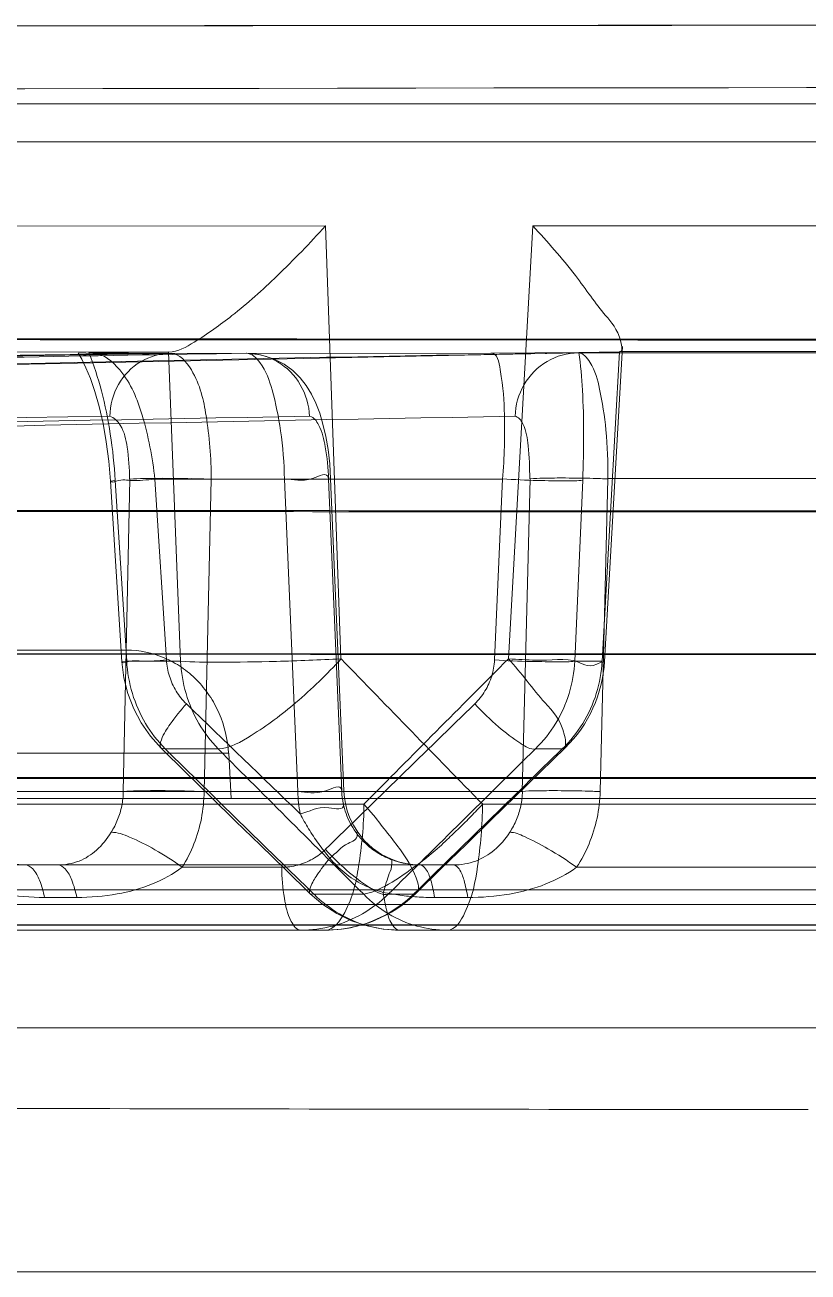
# Model space of a CAD drawing. Header units: millimetres. Extents: x 5438 to 6032, y -2661 to -1821.
# Drawn here: x 5821.036 to 5821.936, y -2148.433 to -2146.999 of the extents above; entities that cross this region are included whole.
import ezdxf

# ---------------------------------------------------------------- set-up
doc = ezdxf.new("R2010")
doc.units = ezdxf.units.MM
doc.header["$LTSCALE"] = 0.1
doc.layers.get('0').update_dxf_attribs({"lineweight": 15})

msp = doc.modelspace()

# ---------------------------------------------------------------- linework, layer by layer
for p, q in [((5828.4216, -2147.09), (5817.4213, -2147.09)), ((5827.5349, -2147.1316), (5818.0755, -2147.1348)), ((5818.5376, -2147.1346), (5827.7661, -2147.1315)), ((5820.8463, -2147.2309), (5821.3816, -2147.2303)), ((5821.3814, -2147.2303), (5821.3992, -2147.728)), ((5821.6197, -2147.2301), (5821.5918, -2147.728)), ((5822.32, -2147.2299), (5821.6196, -2147.2302)), ((5821.2013, -2147.3752), (5820.7835, -2147.3757)), ((5821.1141, -2147.3768), (5821.098, -2147.3764)), ((5821.1097, -2147.3762), (5821.2013, -2147.3753)), ((5821.2904, -2147.3767), (5821.1141, -2147.3768)), ((5821.2906, -2147.3767), (5821.1143, -2147.3768)), ((5821.215, -2147.7306), (5821.2013, -2147.3755)), ((5821.2036, -2147.3768), (5821.5716, -2147.3765)), ((5821.5717, -2147.3765), (5821.2038, -2147.3768)), ((5821.5716, -2147.3765), (5821.6727, -2147.3757)), ((5822.724, -2147.3759), (5821.6718, -2147.3763)), ((5821.6727, -2147.3757), (5821.7193, -2147.3749)), ((5821.6992, -2147.7306), (5821.7193, -2147.3751)), ((5821.7019, -2147.7313), (5821.7227, -2147.369)), ((5821.7194, -2147.3748), (5822.1611, -2147.3746)), ((5821.14, -2147.5229), (5821.1346, -2147.5237)), ((5821.1346, -2147.5237), (5821.1477, -2147.7314)), ((5821.14, -2147.5229), (5821.1531, -2147.7306)), ((5821.1491, -2147.8806), (5821.1567, -2147.5215)), ((5821.1854, -2147.5215), (5821.3344, -2147.5215)), ((5821.1987, -2147.7293), (5821.1854, -2147.5216)), ((5821.2503, -2147.5215), (5821.2421, -2147.8806)), ((5821.5849, -2147.5214), (5821.2503, -2147.5214)), ((5821.3344, -2147.5214), (5821.3496, -2147.8806)), ((5821.4001, -2147.8806), (5821.3849, -2147.5214)), ((5821.3874, -2147.5209), (5821.4027, -2147.88)), ((5821.5756, -2147.7293), (5821.5849, -2147.5212)), ((5821.6166, -2147.5211), (5821.6076, -2147.8806)), ((5821.677, -2147.5225), (5821.6678, -2147.7306)), ((5821.6969, -2147.8806), (5821.7059, -2147.5211)), ((5821.7058, -2147.5208), (5822.7292, -2147.5208)), ((5821.1531, -2147.718), (5814.3595, -2147.718)), ((5814.7646, -2147.7226), (5822.724, -2147.7223)), ((5821.1531, -2147.7306), (5821.1477, -2147.7314)), ((5821.215, -2147.7306), (5821.1531, -2147.7306)), ((5821.6992, -2147.7306), (5821.6678, -2147.7306)), ((5821.2705, -2147.8365), (5816.8736, -2147.8365)), ((5821.1974, -2147.8316), (5821.1927, -2147.8306)), ((5821.1974, -2147.8316), (5821.2582, -2147.8316)), ((5821.273, -2147.8887), (5821.2705, -2147.8365)), ((5821.6227, -2147.8316), (5821.6535, -2147.8316)), ((5811.9564, -2147.8647), (5822.7261, -2147.8658)), ((5822.7263, -2147.8645), (5814.7299, -2147.8644)), ((5799.6537, -2147.8806), (5821.6077, -2147.8806)), ((5821.2195, -2147.8799), (5821.2421, -2147.8806)), ((5846.4445, -2147.8886), (5799.3983, -2147.8886)), ((5801.8827, -2147.8887), (5838.0729, -2147.8887)), ((5821.4256, -2147.8953), (5819.8787, -2147.8953)), ((5821.4257, -2147.8953), (5821.4368, -2147.9079)), ((5821.5621, -2147.8953), (5823.3309, -2147.8953)), ((5821.5286, -2147.965), (5799.6394, -2147.965)), ((5821.3312, -2147.9677), (5821.2167, -2147.9677)), ((5821.67, -2147.9677), (5822.7702, -2147.9677)), ((5820.113, -2147.9938), (5822.9215, -2147.9937)), ((5821.3684, -2147.9988), (5821.364, -2147.9982)), ((5821.3684, -2147.9988), (5821.4255, -2147.9987)), ((5821.4825, -2147.9988), (5821.4535, -2147.9988)), ((5821.4862, -2147.9971), (5821.4825, -2147.9988)), ((5822.8013, -2148.0104), (5812.9287, -2148.0104)), ((5814.6533, -2148.0105), (5822.8015, -2148.0106)), ((5821.0958, -2148.0025), (5821.0587, -2148.0025)), ((5821.5068, -2148.0025), (5821.5449, -2148.0025)), ((5822.9213, -2148.034), (5812.9271, -2148.0341)), ((5812.9272, -2148.0341), (5822.9207, -2148.0341)), ((5821.3811, -2148.04), (5817.5943, -2148.04)), ((5824.3765, -2148.04), (5821.4664, -2148.04)), ((5832.9217, -2148.1525), (5812.9212, -2148.1525)), ((5822.9213, -2148.4331), (5814.3174, -2148.4317))]:
    msp.add_line(p, q)
for points in [[(5822.1513, -2146.9994), (5821.8248, -2146.9996), (5821.503, -2146.9998), (5821.1877, -2147.0001), (5820.8796, -2147.0005), (5820.5796, -2147.0008), (5820.289, -2147.0013), (5820.0093, -2147.0017), (5819.7419, -2147.0022), (5819.4882, -2147.0027), (5819.2491, -2147.0032), (5819.0254, -2147.0037), (5818.8181, -2147.0043), (5818.6279, -2147.0047), (5818.4556, -2147.0052), (5818.3019, -2147.0056), (5818.0448, -2147.0064)], [(5822.1083, -2146.9995), (5821.7792, -2146.9997), (5821.4554, -2146.9999), (5821.1383, -2147.0002), (5820.8293, -2147.0006), (5820.5298, -2147.001), (5820.2406, -2147.0014), (5819.963, -2147.0019), (5819.698, -2147.0023), (5819.4472, -2147.0028), (5819.2114, -2147.0034), (5818.9909, -2147.0039), (5818.7863, -2147.0044), (5818.5982, -2147.0049), (5818.4279, -2147.0053)], [(5821.2029, -2147.3768), (5819.9701, -2147.3967), (5818.692, -2147.4268), (5817.3686, -2147.4678), (5816, -2147.52), (5814.5861, -2147.5837)], [(5821.6708, -2147.3763), (5820.707, -2147.3963), (5819.7331, -2147.4261), (5818.7489, -2147.4659), (5817.7545, -2147.5158), (5816.7499, -2147.5759), (5815.7352, -2147.6462)], [(5821.0972, -2147.3765), (5821.1014, -2147.3835), (5821.1062, -2147.3933), (5821.1114, -2147.4058), (5821.1165, -2147.4208), (5821.1215, -2147.4381), (5821.1259, -2147.4574), (5821.1297, -2147.4784), (5821.1326, -2147.5006), (5821.1346, -2147.5236)], [(5821.3874, -2147.5209), (5821.3863, -2147.5038), (5821.3844, -2147.4875), (5821.3818, -2147.4723), (5821.3786, -2147.4584), (5821.3748, -2147.4457), (5821.3704, -2147.4342), (5821.3653, -2147.4237), (5821.3593, -2147.4139), (5821.3523, -2147.4051), (5821.3439, -2147.3967), (5821.334, -2147.3894), (5821.3218, -2147.383), (5821.307, -2147.3784), (5821.2906, -2147.3767)], [(5822.724, -2147.3759), (5822.5473, -2147.3759), (5822.3706, -2147.376), (5822.1947, -2147.376), (5822.0196, -2147.3761), (5821.845, -2147.3762), (5821.672, -2147.3763)], [(5821.1477, -2147.7314), (5821.15, -2147.7499), (5821.1545, -2147.768), (5821.1612, -2147.7854), (5821.1699, -2147.8018), (5821.1804, -2147.8169), (5821.1927, -2147.8306)], [(5821.1927, -2147.8306), (5821.2211, -2147.8586), (5821.2496, -2147.8866), (5821.2782, -2147.9145), (5821.3067, -2147.9424), (5821.3354, -2147.9703), (5821.364, -2147.9982)], [(5821.4862, -2147.9971), (5821.5145, -2147.9693), (5821.5429, -2147.9415), (5821.5713, -2147.9137), (5821.5998, -2147.8859), (5821.6283, -2147.858), (5821.6569, -2147.8302)], [(5821.4044, -2147.8943), (5821.4036, -2147.8896), (5821.403, -2147.8848), (5821.4027, -2147.88)], [(5821.4185, -2147.9275), (5821.4136, -2147.9194), (5821.4096, -2147.9111), (5821.4065, -2147.9027), (5821.4044, -2147.8943)], [(5821.4572, -2147.9585), (5821.4458, -2147.9529), (5821.4354, -2147.9457), (5821.4263, -2147.9372), (5821.4185, -2147.9275)], [(5821.0363, -2147.965), (5821.0293, -2147.9647), (5821.0219, -2147.9636), (5821.0142, -2147.9617), (5821.0065, -2147.9591), (5820.9992, -2147.9558), (5820.9923, -2147.952), (5820.986, -2147.9479), (5820.9803, -2147.9434), (5820.9753, -2147.9387), (5820.971, -2147.9339), (5820.9674, -2147.9291)], [(5821.4899, -2147.965), (5821.4818, -2147.9646), (5821.4736, -2147.9634), (5821.4653, -2147.9613), (5821.4572, -2147.9585)], [(5821.364, -2147.9982), (5821.3785, -2148.0106), (5821.3944, -2148.0209), (5821.4114, -2148.0292), (5821.4293, -2148.0352), (5821.4477, -2148.0388), (5821.4664, -2148.04)]]:
    msp.add_lwpolyline(points)
for centre, radius, start, end in [((5821.1925, -2149.1628), 1.6423, 87.9842, 88.7912), ((5821.6447, -2149.294), 1.7739, 88.0237, 88.5697), ((5846.5023, -2123.4796), 34.9018, 224.00814, 224.39101), ((5870.8629, -2196.8266), 69.5581, 135.100477, 135.294667), ((5821.9309, -2141.1557), 6.5811, 267.04677, 267.32053), ((5821.5522, -2147.7228), 0.15, 314.2682, 356.9184), ((5847.0235, -2121.2117), 37.0351, 225.83833, 226.11975), ((5872.049, -2199.7576), 72.4675, 134.171531, 134.361007), ((5847.1081, -2121.5169), 36.93, 225.44323, 225.81434), ((5846.0358, -2123.2016), 34.9366, 224.82882, 225.21665), ((5871.7604, -2198.7195), 71.4379, 134.574496, 134.765329), ((5871.1459, -2198.6049), 70.9044, 134.268043, 134.461356), ((5821.5213, -2147.8736), 0.1719, 182.3411, 190.94), ((5821.4924, -2147.876), 0.0924, 182.8578, 191.4922), ((5821.6364, -2149.6348), 1.7552, 88.0251, 88.577), ((5821.3811, -2147.89), 0.15, 270, 314.4617)]:
    msp.add_arc(centre, radius, start, end)
for points, knots in [([(5817.9535, -2147.0067), (5817.9333, -2147.0068), (5817.9006, -2147.0069), (5817.8568, -2147.007), (5817.8209, -2147.0071), (5817.8071, -2147.0072), (5817.7876, -2147.0072), (5817.8016, -2147.0072), (5817.8152, -2147.0071), (5817.8648, -2147.007), (5817.9507, -2147.0067), (5818.0937, -2147.0063), (5818.2818, -2147.0057), (5818.621, -2147.0047), (5819.1427, -2147.0034), (5819.7251, -2147.0022), (5820.2569, -2147.0013), (5820.6968, -2147.0007), (5821.1582, -2147.0001), (5821.8044, -2146.9995), (5822.6301, -2146.9992), (5823.4609, -2146.9993), (5824.1211, -2146.9996), (5824.6024, -2147), (5825.0673, -2147.0006), (5825.6424, -2147.0014), (5826.2898, -2147.0025), (5826.9218, -2147.004), (5827.2823, -2147.0049), (5827.4158, -2147.0053)], [0, 0, 0, 0, 0.005823, 0.010402, 0.013726, 0.015796, 0.016608, 0.017066, 0.018803, 0.021787, 0.031398, 0.045882, 0.065227, 0.089191, 0.149773, 0.225198, 0.267685, 0.312785, 0.360042, 0.409119, 0.51084, 0.613132, 0.663784, 0.713197, 0.76066, 0.806283, 0.889497, 0.959103, 1, 1, 1, 1]), ([(5818.4275, -2147.0053), (5818.629, -2147.0048), (5819.0879, -2147.0036), (5819.8484, -2147.002), (5820.738, -2147.0006), (5821.7202, -2146.9996), (5822.7525, -2146.9992), (5823.7934, -2146.9994), (5824.7964, -2147.0002), (5825.7176, -2147.0015), (5826.5267, -2147.0031), (5827.1661, -2147.0046), (5827.6668, -2147.006), (5827.8882, -2147.0067), (5828.11, -2147.0074), (5827.94, -2147.0068), (5827.8874, -2147.0067)], [0, 0, 0, 0, 0.061828, 0.140832, 0.233385, 0.334836, 0.44226, 0.550165, 0.654318, 0.74989, 0.833348, 0.901165, 0.950069, 0.977961, 0.983845, 1, 1, 1, 1]), ([(5799.9338, -2147.3586), (5803.7643, -2147.2626), (5811.4267, -2147.1187), (5822.922, -2147.0467), (5834.4173, -2147.1187), (5842.0796, -2147.2627), (5845.9102, -2147.3586)], [0, 0, 0, 0, 0.25, 0.5, 0.75, 1, 1, 1, 1]), ([(5821.3814, -2147.2303), (5821.3635, -2147.2501), (5821.3292, -2147.2858), (5821.2788, -2147.3312), (5821.2377, -2147.3603), (5821.2119, -2147.3751), (5821.2013, -2147.3755)], [0, 0, 0, 0, 0.342194, 0.638032, 0.864299, 1, 1, 1, 1]), ([(5821.6197, -2147.2301), (5821.6365, -2147.2488), (5821.6655, -2147.2807), (5821.699, -2147.3303), (5821.7189, -2147.3502), (5821.7232, -2147.3749), (5821.7193, -2147.3751)], [0, 0, 0, 0, 0.420108, 0.738598, 0.934395, 1, 1, 1, 1]), ([(5799.1737, -2147.3571), (5799.1743, -2147.3571), (5799.1768, -2147.3571), (5799.1824, -2147.3571), (5799.1916, -2147.3572), (5799.2114, -2147.3572), (5799.2453, -2147.3573), (5799.3243, -2147.3574), (5799.4598, -2147.3577), (5799.6197, -2147.358), (5799.7769, -2147.3583), (5799.9182, -2147.3585), (5800.0832, -2147.3588), (5800.2861, -2147.3592), (5800.5487, -2147.3595), (5800.8157, -2147.3597), (5801.0779, -2147.3599), (5801.3186, -2147.3601), (5801.5933, -2147.3602), (5802.035, -2147.3604), (5802.6875, -2147.3606), (5803.5845, -2147.3607), (5804.625, -2147.3607), (5805.7913, -2147.3605), (5807.0588, -2147.3602), (5808.8812, -2147.3601), (5810.7637, -2147.3598), (5812.6903, -2147.3594), (5814.1683, -2147.3592), (5815.658, -2147.3592), (5817.1566, -2147.3593), (5818.6631, -2147.3598), (5820.1275, -2147.3605), (5821.5477, -2147.3614), (5822.4633, -2147.3618), (5822.9213, -2147.3619)], [0, 0, 0, 0, 0.000078, 0.000312, 0.000702, 0.001247, 0.002806, 0.004989, 0.011227, 0.019924, 0.025187, 0.031083, 0.037783, 0.046023, 0.056721, 0.070956, 0.07975, 0.089844, 0.10137, 0.114443, 0.145647, 0.183798, 0.227763, 0.277088, 0.331133, 0.387887, 0.507311, 0.568943, 0.631279, 0.694023, 0.75713, 0.820596, 0.884336, 0.942135, 1, 1, 1, 1]), ([(5822.9216, -2147.3609), (5822.7719, -2147.3609), (5822.4732, -2147.3608), (5822.024, -2147.3607), (5821.5743, -2147.3604), (5821.1273, -2147.3602), (5820.687, -2147.36), (5820.2514, -2147.3598), (5819.8103, -2147.3597), (5819.3494, -2147.3595), (5818.8544, -2147.3594), (5818.3107, -2147.3593), (5817.7051, -2147.3592), (5817.0252, -2147.3592), (5816.2601, -2147.3592), (5815.4, -2147.3592), (5814.4376, -2147.3592), (5813.3616, -2147.3593), (5812.1602, -2147.3595), (5810.8471, -2147.3597), (5809.5014, -2147.3599), (5808.2257, -2147.3602), (5807.0926, -2147.3604), (5806.1029, -2147.3605), (5805.2279, -2147.3606), (5804.4435, -2147.3606), (5803.7374, -2147.3606), (5803.1032, -2147.3606), (5802.533, -2147.3605), (5802.0177, -2147.3604), (5801.55, -2147.3601), (5801.1287, -2147.36), (5800.7579, -2147.3598), (5800.44, -2147.3594), (5800.1717, -2147.359), (5800.0083, -2147.3587), (5799.9338, -2147.3586)], [0, 0, 0, 0, 0.019536, 0.038982, 0.058621, 0.078223, 0.09732, 0.11608, 0.135062, 0.154893, 0.176221, 0.199673, 0.22584, 0.25526, 0.288397, 0.325695, 0.367502, 0.413999, 0.466116, 0.524291, 0.585359, 0.641741, 0.690769, 0.733236, 0.770895, 0.804967, 0.835605, 0.86304, 0.887734, 0.910011, 0.930285, 0.948779, 0.964986, 0.978676, 0.99027, 1, 1, 1, 1]), ([(5812.0035, -2147.7236), (5811.9767, -2147.7223), (5811.8831, -2147.7181), (5812.039, -2147.6976), (5812.1727, -2147.6962), (5812.4484, -2147.6807), (5812.769, -2147.6697), (5813.1483, -2147.6558), (5813.5583, -2147.6413), (5813.9246, -2147.6256), (5814.2484, -2147.6047), (5814.6226, -2147.5818), (5815.0905, -2147.5633), (5815.6328, -2147.5368), (5816.2098, -2147.5132), (5816.8734, -2147.4866), (5817.6132, -2147.4603), (5818.4367, -2147.4341), (5819.2886, -2147.4112), (5820.2252, -2147.391), (5820.8609, -2147.381), (5821.2036, -2147.3768)], [0, 0, 0, 0, 0.008593, 0.014647, 0.032289, 0.064409, 0.095959, 0.137351, 0.18512, 0.227608, 0.254696, 0.289056, 0.347648, 0.404633, 0.462936, 0.532578, 0.617305, 0.700008, 0.796403, 0.890225, 1, 1, 1, 1]), ([(5821.2036, -2147.3768), (5820.8961, -2147.3806), (5820.3384, -2147.3891), (5819.5274, -2147.4055), (5818.8047, -2147.4233), (5818.1514, -2147.4421), (5817.5996, -2147.4599), (5817.1383, -2147.4758), (5816.7272, -2147.491), (5816.3258, -2147.5071), (5815.9337, -2147.5226), (5815.5715, -2147.5379), (5815.2617, -2147.5541), (5814.9886, -2147.5679), (5814.7468, -2147.5766), (5814.5135, -2147.5849), (5814.2885, -2147.6089), (5814.0646, -2147.6488), (5813.8549, -2147.6621), (5813.6562, -2147.67), (5813.4569, -2147.6551), (5813.2607, -2147.6423), (5813.0927, -2147.6892), (5812.958, -2147.7094), (5812.8516, -2147.7215), (5812.7621, -2147.7299), (5812.6852, -2147.7364), (5812.6187, -2147.7415), (5812.5608, -2147.7457), (5812.5098, -2147.7492), (5812.4646, -2147.7521), (5812.4241, -2147.7547), (5812.3875, -2147.7569), (5812.3537, -2147.7589), (5812.3221, -2147.7606), (5812.2913, -2147.7623), (5812.2605, -2147.7638), (5812.2226, -2147.7655), (5812.1756, -2147.767), (5812.1217, -2147.7687), (5812.0661, -2147.7661), (5812.0227, -2147.7698), (5811.9814, -2147.7454), (5811.997, -2147.7233), (5812.0035, -2147.7236)], [0, 0, 0, 0, 0.099653, 0.180729, 0.262813, 0.333913, 0.39248, 0.441705, 0.483488, 0.525752, 0.571889, 0.610623, 0.6432, 0.672414, 0.699243, 0.721578, 0.748058, 0.772485, 0.795168, 0.8161, 0.836806, 0.860032, 0.879077, 0.892856, 0.904164, 0.913766, 0.922011, 0.929145, 0.935372, 0.940842, 0.945707, 0.950049, 0.953975, 0.957602, 0.961, 0.964262, 0.967576, 0.971002, 0.976556, 0.982796, 0.988557, 0.994241, 0.997885, 1, 1, 1, 1]), ([(5821.2904, -2147.3767), (5821.1091, -2147.3795), (5820.7616, -2147.3861), (5820.262, -2147.3981), (5819.8047, -2147.4113), (5819.3864, -2147.4252), (5819.0036, -2147.4395), (5818.6524, -2147.454), (5818.3311, -2147.468), (5818.0376, -2147.4818), (5817.7694, -2147.4956), (5817.5243, -2147.5081), (5817.3015, -2147.5201), (5817.0994, -2147.5322), (5816.914, -2147.5434), (5816.7436, -2147.5528), (5816.5887, -2147.5623), (5816.4463, -2147.5716), (5816.3155, -2147.5793), (5816.2023, -2147.5879), (5816.1012, -2147.5935), (5816.0064, -2147.6177), (5815.9043, -2147.6282), (5815.8047, -2147.6342), (5815.7142, -2147.6405), (5815.6328, -2147.6455), (5815.5581, -2147.6508), (5815.4818, -2147.6524), (5815.396, -2147.6416), (5815.3038, -2147.6508), (5815.216, -2147.67), (5815.1336, -2147.6758), (5815.0555, -2147.6824), (5814.9812, -2147.6886), (5814.9144, -2147.6939), (5814.8553, -2147.6985), (5814.8025, -2147.7027), (5814.7549, -2147.7064), (5814.712, -2147.7098), (5814.6731, -2147.7129), (5814.6377, -2147.7157), (5814.6055, -2147.7182), (5814.5761, -2147.7205), (5814.5494, -2147.7227), (5814.5249, -2147.7246), (5814.5026, -2147.7263), (5814.4822, -2147.7279), (5814.4636, -2147.7294), (5814.4466, -2147.7307), (5814.431, -2147.7319), (5814.4167, -2147.7329), (5814.4037, -2147.7338), (5814.3918, -2147.7346), (5814.381, -2147.7352), (5814.3715, -2147.7356), (5814.3633, -2147.7354), (5814.3574, -2147.7351), (5814.3522, -2147.732), (5814.3564, -2147.7261), (5814.3643, -2147.7237), (5814.3715, -2147.7227), (5814.3757, -2147.7228)], [0, 0, 0, 0, 0.077971, 0.149487, 0.214858, 0.274693, 0.329463, 0.379574, 0.425841, 0.467788, 0.505904, 0.541311, 0.573334, 0.601873, 0.62837, 0.65318, 0.675253, 0.695092, 0.714573, 0.731564, 0.743953, 0.75799, 0.773498, 0.787992, 0.80091, 0.812517, 0.823042, 0.833139, 0.845249, 0.860101, 0.872666, 0.883882, 0.895546, 0.906404, 0.915922, 0.924359, 0.931912, 0.938711, 0.944856, 0.950431, 0.955502, 0.960119, 0.964326, 0.968163, 0.971665, 0.974862, 0.977784, 0.980457, 0.9829, 0.985137, 0.987183, 0.989049, 0.990752, 0.992301, 0.993683, 0.994878, 0.995787, 0.996338, 0.996946, 0.998205, 1, 1, 1, 1]), ([(5821.6718, -2147.3763), (5821.4789, -2147.3794), (5821.1092, -2147.3864), (5820.5778, -2147.3996), (5820.0918, -2147.4143), (5819.6476, -2147.4298), (5819.2411, -2147.4459), (5818.8693, -2147.4618), (5818.5298, -2147.4776), (5818.2192, -2147.4932), (5817.935, -2147.5081), (5817.6766, -2147.5221), (5817.4446, -2147.5355), (5817.2351, -2147.5486), (5817.0416, -2147.5606), (5816.8647, -2147.571), (5816.7109, -2147.5806), (5816.5812, -2147.5906), (5816.4671, -2147.5994), (5816.3603, -2147.6067), (5816.26, -2147.6137), (5816.1682, -2147.62), (5816.0845, -2147.6259), (5816.008, -2147.6312), (5815.9362, -2147.6363), (5815.8644, -2147.6411), (5815.7896, -2147.6449), (5815.7158, -2147.6481), (5815.651, -2147.6509), (5815.5957, -2147.6547), (5815.5441, -2147.6583), (5815.4892, -2147.6623), (5815.4294, -2147.6667), (5815.3646, -2147.6715), (5815.2979, -2147.6766), (5815.2344, -2147.6815), (5815.1773, -2147.6859), (5815.1269, -2147.6898), (5815.0818, -2147.6933), (5815.0412, -2147.6965), (5815.0046, -2147.6994), (5814.9714, -2147.702), (5814.9412, -2147.7044), (5814.9138, -2147.7066), (5814.8887, -2147.7086), (5814.866, -2147.7104), (5814.8452, -2147.7121), (5814.8262, -2147.7137), (5814.8089, -2147.7151), (5814.7931, -2147.7164), (5814.7788, -2147.7177), (5814.7657, -2147.7184), (5814.7552, -2147.7204), (5814.7481, -2147.719), (5814.7434, -2147.7229), (5814.757, -2147.7214), (5814.7604, -2147.7225), (5814.7646, -2147.7226)], [0, 0, 0, 0, 0.083216, 0.159495, 0.229216, 0.29294, 0.351195, 0.40467, 0.453422, 0.497788, 0.538757, 0.576165, 0.609399, 0.639009, 0.666677, 0.692995, 0.715454, 0.733113, 0.749119, 0.764801, 0.779275, 0.792469, 0.804501, 0.81546, 0.825556, 0.835534, 0.846477, 0.857898, 0.867365, 0.874439, 0.8818, 0.889683, 0.89817, 0.90767, 0.917697, 0.927027, 0.935146, 0.94238, 0.948844, 0.954663, 0.959922, 0.964692, 0.969029, 0.972977, 0.976574, 0.979851, 0.98284, 0.985571, 0.988059, 0.99032, 0.992393, 0.99429, 0.995942, 0.997036, 0.997213, 0.998187, 1, 1, 1, 1]), ([(5821.1097, -2147.3762), (5821.1154, -2147.3904), (5821.1253, -2147.4212), (5821.1352, -2147.4704), (5821.1389, -2147.5051), (5821.14, -2147.5229)], [0, 0, 0, 0, 0.304952, 0.643418, 1, 1, 1, 1]), ([(5821.1854, -2147.5215), (5821.1828, -2147.4966), (5821.1744, -2147.4523), (5821.1538, -2147.4006), (5821.1263, -2147.3767), (5821.1141, -2147.3768)], [0, 0, 0, 0, 0.443739, 0.785142, 1, 1, 1, 1]), ([(5821.1338, -2147.4493), (5821.1339, -2147.4366), (5821.1406, -2147.4114), (5821.1672, -2147.3838), (5821.1917, -2147.3768), (5821.2036, -2147.3768)], [0, 0, 0, 0, 0.34533, 0.674497, 1, 1, 1, 1]), ([(5821.2036, -2147.3768), (5821.2138, -2147.3767), (5821.2358, -2147.4038), (5821.2463, -2147.4534), (5821.2504, -2147.497), (5821.2503, -2147.5214)], [0, 0, 0, 0, 0.191494, 0.539441, 1, 1, 1, 1]), ([(5821.2904, -2147.3767), (5821.3029, -2147.3766), (5821.3281, -2147.3836), (5821.3554, -2147.4114), (5821.3627, -2147.4366), (5821.3631, -2147.4493)], [0, 0, 0, 0, 0.331877, 0.662335, 1, 1, 1, 1]), ([(5821.2904, -2147.3767), (5821.2968, -2147.3766), (5821.3116, -2147.3915), (5821.322, -2147.4228), (5821.3315, -2147.4684), (5821.3339, -2147.5029), (5821.3344, -2147.5215)], [0, 0, 0, 0, 0.121885, 0.339839, 0.645288, 1, 1, 1, 1]), ([(5821.5849, -2147.5214), (5821.5871, -2147.4968), (5821.588, -2147.4516), (5821.5853, -2147.411), (5821.5789, -2147.3763), (5821.5716, -2147.3765)], [0, 0, 0, 0, 0.499778, 0.85224, 1, 1, 1, 1]), ([(5821.5994, -2147.4492), (5821.5997, -2147.4366), (5821.6068, -2147.4111), (5821.6342, -2147.3833), (5821.6595, -2147.3763), (5821.6718, -2147.3763)], [0, 0, 0, 0, 0.33721, 0.671189, 1, 1, 1, 1]), ([(5821.7058, -2147.5208), (5821.706, -2147.5021), (5821.705, -2147.4678), (5821.6978, -2147.422), (5821.6903, -2147.3919), (5821.6775, -2147.3762), (5821.6718, -2147.3763)], [0, 0, 0, 0, 0.364833, 0.674671, 0.888969, 1, 1, 1, 1]), ([(5821.6727, -2147.3757), (5821.6746, -2147.3902), (5821.6772, -2147.4213), (5821.6785, -2147.4704), (5821.6777, -2147.5048), (5821.677, -2147.5225)], [0, 0, 0, 0, 0.297746, 0.637109, 1, 1, 1, 1]), ([(5821.1333, -2147.4492), (5820.1113, -2147.4636), (5818.0665, -2147.5086), (5814.9992, -2147.6243), (5812.9547, -2147.7336), (5811.9324, -2147.7962)], [0, 0, 0, 0, 0.332999, 0.666308, 1, 1, 1, 1]), ([(5821.3636, -2147.4492), (5820.5944, -2147.4622), (5819.0563, -2147.505), (5816.7508, -2147.6205), (5815.2156, -2147.7315), (5814.4486, -2147.7955)], [0, 0, 0, 0, 0.333263, 0.666545, 1, 1, 1, 1]), ([(5814.6921, -2147.7956), (5815.4594, -2147.7314), (5816.9939, -2147.6201), (5819.2967, -2147.5046), (5820.8318, -2147.4619), (5821.5989, -2147.4492)], [0, 0, 0, 0, 0.333958, 0.66724, 1, 1, 1, 1]), ([(5821.1563, -2147.5215), (5821.1563, -2147.5093), (5821.1549, -2147.488), (5821.1495, -2147.4621), (5821.1386, -2147.4501), (5821.1333, -2147.4492)], [0, 0, 0, 0, 0.462433, 0.798412, 1, 1, 1, 1]), ([(5821.3854, -2147.5214), (5821.3847, -2147.509), (5821.3823, -2147.4875), (5821.377, -2147.4631), (5821.3682, -2147.4501), (5821.3636, -2147.4492)], [0, 0, 0, 0, 0.479161, 0.820514, 1, 1, 1, 1]), ([(5821.5989, -2147.4492), (5821.6031, -2147.4494), (5821.612, -2147.4624), (5821.615, -2147.4866), (5821.6162, -2147.5084), (5821.6161, -2147.5211)], [0, 0, 0, 0, 0.165375, 0.502865, 1, 1, 1, 1]), ([(5821.1346, -2147.5237), (5821.1347, -2147.5258), (5821.1475, -2147.521), (5821.1602, -2147.5244), (5821.1766, -2147.5221), (5821.1854, -2147.5216)], [0, 0, 0, 0, 0.125086, 0.478285, 1, 1, 1, 1]), ([(5821.1567, -2147.5215), (5821.1621, -2147.521), (5821.1756, -2147.5206), (5821.1991, -2147.5204), (5821.2172, -2147.5207), (5821.2272, -2147.5209)], [0, 0, 0, 0, 0.228589, 0.575992, 1, 1, 1, 1]), ([(5821.3849, -2147.5214), (5821.3852, -2147.5214), (5821.384, -2147.512), (5821.358, -2147.5277), (5821.3451, -2147.521), (5821.3344, -2147.5214)], [0, 0, 0, 0, 0.017802, 0.373486, 1, 1, 1, 1]), ([(5821.677, -2147.5225), (5821.6711, -2147.5237), (5821.6536, -2147.5233), (5821.623, -2147.5232), (5821.5983, -2147.522), (5821.5849, -2147.5212)], [0, 0, 0, 0, 0.195529, 0.563881, 1, 1, 1, 1]), ([(5821.6166, -2147.5211), (5821.6216, -2147.5205), (5821.6352, -2147.5202), (5821.6593, -2147.52), (5821.6784, -2147.5203), (5821.689, -2147.5206)], [0, 0, 0, 0, 0.207392, 0.562774, 1, 1, 1, 1]), ([(5822.9217, -2147.5582), (5822.4605, -2147.5582), (5821.5379, -2147.5578), (5820.107, -2147.5569), (5818.6312, -2147.5565), (5817.113, -2147.5565), (5815.6017, -2147.5565), (5814.098, -2147.5567), (5812.6053, -2147.5569), (5810.6598, -2147.5572), (5808.7567, -2147.5575), (5806.9105, -2147.5578), (5805.6198, -2147.558), (5804.4298, -2147.5581), (5803.5148, -2147.5581), (5802.8508, -2147.5581), (5802.29, -2147.558), (5801.6919, -2147.5578), (5801.0898, -2147.5576), (5800.6255, -2147.5573), (5800.2734, -2147.557), (5800.0072, -2147.5566), (5799.802, -2147.5563), (5799.6358, -2147.5559), (5799.4936, -2147.5557), (5799.368, -2147.5554), (5799.2573, -2147.5552), (5799.1616, -2147.555), (5799.0812, -2147.5549), (5799.0242, -2147.5548), (5798.9868, -2147.5547), (5798.9648, -2147.5546), (5798.9463, -2147.5546), (5798.9311, -2147.5545), (5798.9205, -2147.5545), (5798.9137, -2147.5545), (5798.9097, -2147.5545), (5798.9065, -2147.5545), (5798.904, -2147.5545), (5798.9023, -2147.5545), (5798.9015, -2147.5545), (5798.9011, -2147.5545)], [0, 0, 0, 0, 0.057607, 0.115228, 0.178703, 0.241924, 0.304839, 0.367458, 0.429728, 0.491263, 0.61044, 0.667409, 0.721845, 0.771629, 0.816039, 0.836117, 0.854566, 0.886075, 0.910809, 0.929771, 0.94406, 0.954784, 0.963015, 0.969685, 0.975546, 0.98077, 0.985379, 0.989366, 0.992719, 0.995425, 0.996484, 0.997396, 0.998166, 0.998796, 0.999291, 0.999489, 0.999655, 0.999788, 0.99989, 0.99996, 1, 1, 1, 1]), ([(5822.9214, -2147.5594), (5822.4607, -2147.5594), (5821.5392, -2147.559), (5820.1101, -2147.558), (5818.6365, -2147.5573), (5817.1211, -2147.5569), (5815.6133, -2147.5567), (5814.4121, -2147.5568), (5813.5153, -2147.5569), (5813.1185, -2147.5569), (5812.9204, -2147.5569)], [0, 0, 0, 0, 0.13821, 0.276424, 0.428685, 0.58024, 0.730988, 0.88098, 0.940568, 1, 1, 1, 1]), ([(5822.724, -2147.723), (5822.2777, -2147.723), (5821.3855, -2147.7229), (5819.5823, -2147.7225), (5817.3216, -2147.7221), (5814.6403, -2147.7226), (5812.87, -2147.7233), (5812.0035, -2147.7236)], [0, 0, 0, 0, 0.124907, 0.249663, 0.504611, 0.757527, 1, 1, 1, 1]), ([(5821.27, -2147.8365), (5821.2692, -2147.8208), (5821.2636, -2147.7974), (5821.2487, -2147.7699), (5821.234, -2147.7519), (5821.2165, -2147.7372), (5821.1903, -2147.7228), (5821.1678, -2147.718), (5821.1532, -2147.718)], [0, 0, 0, 0, 0.25702, 0.385074, 0.51126, 0.635746, 0.758957, 1, 1, 1, 1]), ([(5821.6232, -2147.7295), (5821.6392, -2147.7303), (5821.6683, -2147.724), (5821.6847, -2147.7405), (5821.6998, -2147.7307), (5821.6992, -2147.7306)], [0, 0, 0, 0, 0.625394, 0.977525, 1, 1, 1, 1]), ([(5821.1477, -2147.7314), (5821.1478, -2147.7335), (5821.1603, -2147.7289), (5821.173, -2147.7322), (5821.1896, -2147.73), (5821.1987, -2147.7293)], [0, 0, 0, 0, 0.121678, 0.465249, 1, 1, 1, 1]), ([(5821.1531, -2147.7306), (5821.1538, -2147.7432), (5821.1582, -2147.7682), (5821.1733, -2147.8029), (5821.1887, -2147.8228), (5821.1974, -2147.8316)], [0, 0, 0, 0, 0.336572, 0.669604, 1, 1, 1, 1]), ([(5821.2217, -2147.7798), (5821.2172, -2147.7754), (5821.2093, -2147.7654), (5821.2014, -2147.7481), (5821.1991, -2147.7356), (5821.1987, -2147.7293)], [0, 0, 0, 0, 0.333186, 0.667835, 1, 1, 1, 1]), ([(5821.3992, -2147.728), (5821.3746, -2147.7293), (5821.3276, -2147.7312), (5821.2662, -2147.732), (5821.2294, -2147.7318), (5821.215, -2147.7306)], [0, 0, 0, 0, 0.401655, 0.76586, 1, 1, 1, 1]), ([(5821.215, -2147.7306), (5821.2157, -2147.7432), (5821.2198, -2147.7682), (5821.2346, -2147.8028), (5821.2496, -2147.8228), (5821.2582, -2147.8316)], [0, 0, 0, 0, 0.337455, 0.671453, 1, 1, 1, 1]), ([(5821.3994, -2147.728), (5821.3831, -2147.7458), (5821.3504, -2147.7778), (5821.3038, -2147.8127), (5821.2719, -2147.8307), (5821.2582, -2147.8316)], [0, 0, 0, 0, 0.408984, 0.767895, 1, 1, 1, 1]), ([(5821.553, -2147.7798), (5821.5575, -2147.7754), (5821.5654, -2147.7654), (5821.5732, -2147.7481), (5821.5753, -2147.7356), (5821.5756, -2147.7293)], [0, 0, 0, 0, 0.333471, 0.667779, 1, 1, 1, 1]), ([(5821.6678, -2147.7306), (5821.6621, -2147.7317), (5821.6452, -2147.7314), (5821.6146, -2147.7312), (5821.5896, -2147.7303), (5821.5756, -2147.7293)], [0, 0, 0, 0, 0.188808, 0.542789, 1, 1, 1, 1]), ([(5821.5918, -2147.728), (5821.6065, -2147.7441), (5821.6289, -2147.7761), (5821.655, -2147.8), (5821.6587, -2147.831), (5821.6535, -2147.8316)], [0, 0, 0, 0, 0.522333, 0.874853, 1, 1, 1, 1]), ([(5821.6678, -2147.7306), (5821.6672, -2147.7432), (5821.6628, -2147.7683), (5821.6474, -2147.803), (5821.6316, -2147.8228), (5821.6227, -2147.8316)], [0, 0, 0, 0, 0.335071, 0.667685, 1, 1, 1, 1]), ([(5821.6992, -2147.7306), (5821.6986, -2147.7432), (5821.6941, -2147.7683), (5821.6784, -2147.803), (5821.6625, -2147.8229), (5821.6535, -2147.8316)], [0, 0, 0, 0, 0.33438, 0.667875, 1, 1, 1, 1]), ([(5821.1927, -2147.8306), (5821.1904, -2147.8284), (5821.1942, -2147.8161), (5821.2042, -2147.801), (5821.2151, -2147.7872), (5821.2217, -2147.7798)], [0, 0, 0, 0, 0.158523, 0.501327, 1, 1, 1, 1]), ([(5821.553, -2147.7798), (5821.5616, -2147.7891), (5821.5786, -2147.8059), (5821.601, -2147.8225), (5821.6169, -2147.8327), (5821.6227, -2147.8316)], [0, 0, 0, 0, 0.433544, 0.797832, 1, 1, 1, 1]), ([(5821.1352, -2147.9275), (5821.1382, -2147.9229), (5821.1432, -2147.9131), (5821.1479, -2147.8972), (5821.1491, -2147.8861), (5821.1492, -2147.8806)], [0, 0, 0, 0, 0.33131, 0.663769, 1, 1, 1, 1]), ([(5821.1491, -2147.8806), (5821.1544, -2147.8801), (5821.168, -2147.8797), (5821.1915, -2147.8795), (5821.2096, -2147.8797), (5821.2195, -2147.8799)], [0, 0, 0, 0, 0.226334, 0.578762, 1, 1, 1, 1]), ([(5821.2167, -2147.9677), (5821.2221, -2147.9592), (5821.2313, -2147.9411), (5821.2398, -2147.9115), (5821.2419, -2147.891), (5821.2421, -2147.8806)], [0, 0, 0, 0, 0.327542, 0.659917, 1, 1, 1, 1]), ([(5821.4001, -2147.8806), (5821.4004, -2147.8805), (5821.3994, -2147.8711), (5821.3731, -2147.8866), (5821.3604, -2147.8808), (5821.3496, -2147.8806)], [0, 0, 0, 0, 0.017839, 0.374389, 1, 1, 1, 1]), ([(5821.6077, -2147.8806), (5821.6076, -2147.8861), (5821.6063, -2147.8972), (5821.6014, -2147.9131), (5821.5962, -2147.9229), (5821.5931, -2147.9275)], [0, 0, 0, 0, 0.334839, 0.668141, 1, 1, 1, 1]), ([(5821.6076, -2147.8806), (5821.6126, -2147.8799), (5821.6262, -2147.8797), (5821.6503, -2147.8795), (5821.6694, -2147.8798), (5821.68, -2147.8801)], [0, 0, 0, 0, 0.20989, 0.559484, 1, 1, 1, 1]), ([(5821.67, -2147.9677), (5821.6755, -2147.9591), (5821.6852, -2147.941), (5821.6944, -2147.9114), (5821.6967, -2147.8909), (5821.697, -2147.8806)], [0, 0, 0, 0, 0.33151, 0.664993, 1, 1, 1, 1]), ([(5821.4019, -2147.8944), (5821.4022, -2147.8943), (5821.4034, -2147.9032), (5821.3741, -2147.8944), (5821.3635, -2147.904), (5821.3526, -2147.9062)], [0, 0, 0, 0, 0.016929, 0.355175, 1, 1, 1, 1]), ([(5821.4257, -2147.8953), (5821.4255, -2147.9192), (5821.4213, -2147.9625), (5821.4113, -2148.0108), (5821.3912, -2148.04), (5821.3811, -2148.04)], [0, 0, 0, 0, 0.455603, 0.808149, 1, 1, 1, 1]), ([(5821.4162, -2147.9272), (5821.4139, -2147.9239), (5821.4097, -2147.917), (5821.4048, -2147.906), (5821.4026, -2147.8983), (5821.4018, -2147.8944)], [0, 0, 0, 0, 0.336067, 0.670309, 1, 1, 1, 1]), ([(5821.5619, -2147.8951), (5821.5617, -2147.919), (5821.5578, -2147.9626), (5821.5489, -2148.0096), (5821.5309, -2148.04), (5821.5213, -2148.04)], [0, 0, 0, 0, 0.460656, 0.815186, 1, 1, 1, 1]), ([(5821.5213, -2147.9357), (5821.526, -2147.9313), (5821.5353, -2147.9226), (5821.5488, -2147.9091), (5821.5576, -2147.8999), (5821.5619, -2147.8951)], [0, 0, 0, 0, 0.331986, 0.666398, 1, 1, 1, 1]), ([(5821.3526, -2147.9062), (5821.3555, -2147.9121), (5821.362, -2147.9238), (5821.3734, -2147.9408), (5821.3819, -2147.9517), (5821.3864, -2147.9571)], [0, 0, 0, 0, 0.320782, 0.654501, 1, 1, 1, 1]), ([(5821.4368, -2147.9079), (5821.4472, -2147.9216), (5821.4666, -2147.9449), (5821.4834, -2147.9715), (5821.4903, -2147.9931), (5821.4862, -2147.9971)], [0, 0, 0, 0, 0.494547, 0.834959, 1, 1, 1, 1]), ([(5821.074, -2147.965), (5821.0823, -2147.965), (5821.0987, -2147.9623), (5821.12, -2147.9482), (5821.1307, -2147.9351), (5821.1352, -2147.9275)], [0, 0, 0, 0, 0.330984, 0.646945, 1, 1, 1, 1]), ([(5821.2167, -2147.9677), (5821.2067, -2147.9604), (5821.1871, -2147.9476), (5821.1601, -2147.9341), (5821.1425, -2147.9273), (5821.1352, -2147.9275)], [0, 0, 0, 0, 0.40589, 0.760893, 1, 1, 1, 1]), ([(5821.4162, -2147.9272), (5821.4173, -2147.927), (5821.4196, -2147.9358), (5821.4013, -2147.9409), (5821.3937, -2147.9517), (5821.3864, -2147.9571)], [0, 0, 0, 0, 0.069881, 0.393754, 1, 1, 1, 1]), ([(5821.4565, -2147.9586), (5821.4511, -2147.9565), (5821.4407, -2147.9513), (5821.427, -2147.9406), (5821.4195, -2147.9319), (5821.4162, -2147.9272)], [0, 0, 0, 0, 0.33687, 0.67093, 1, 1, 1, 1]), ([(5821.5931, -2147.9275), (5821.5883, -2147.9351), (5821.5768, -2147.9484), (5821.5543, -2147.9622), (5821.5372, -2147.965), (5821.5286, -2147.965)], [0, 0, 0, 0, 0.348701, 0.667643, 1, 1, 1, 1]), ([(5821.5931, -2147.9275), (5821.5989, -2147.9273), (5821.6142, -2147.9342), (5821.6397, -2147.9472), (5821.6593, -2147.9601), (5821.67, -2147.9677)], [0, 0, 0, 0, 0.201279, 0.550668, 1, 1, 1, 1]), ([(5821.4255, -2147.9987), (5821.4338, -2147.997), (5821.4544, -2147.9884), (5821.4858, -2147.966), (5821.5096, -2147.9475), (5821.5213, -2147.9357)], [0, 0, 0, 0, 0.220646, 0.567633, 1, 1, 1, 1]), ([(5821.3312, -2147.9677), (5821.3374, -2147.9677), (5821.3498, -2147.966), (5821.3671, -2147.9589), (5821.377, -2147.9514), (5821.3814, -2147.9471)], [0, 0, 0, 0, 0.333784, 0.667374, 1, 1, 1, 1]), ([(5821.3814, -2147.9471), (5821.3901, -2147.9566), (5821.4075, -2147.9737), (5821.4306, -2147.9905), (5821.4475, -2148.0004), (5821.4535, -2147.9988)], [0, 0, 0, 0, 0.429281, 0.793666, 1, 1, 1, 1]), ([(5821.0587, -2148.0025), (5821.0428, -2148.0023), (5821.0119, -2148), (5820.9688, -2147.989), (5820.9432, -2147.9757), (5820.9324, -2147.9677)], [0, 0, 0, 0, 0.359782, 0.695159, 1, 1, 1, 1]), ([(5821.0587, -2148.0025), (5821.0574, -2147.9958), (5821.0541, -2147.9842), (5821.0475, -2147.9704), (5821.0396, -2147.965), (5821.0363, -2147.965)], [0, 0, 0, 0, 0.449397, 0.78033, 1, 1, 1, 1]), ([(5821.0738, -2147.965), (5821.077, -2147.965), (5821.0847, -2147.9703), (5821.0912, -2147.9841), (5821.0944, -2147.9957), (5821.0958, -2148.0025)], [0, 0, 0, 0, 0.212461, 0.540918, 1, 1, 1, 1]), ([(5821.2167, -2147.9677), (5821.2062, -2147.9754), (5821.1824, -2147.9888), (5821.141, -2148.0001), (5821.1113, -2148.0023), (5821.0958, -2148.0025)], [0, 0, 0, 0, 0.305763, 0.634755, 1, 1, 1, 1]), ([(5821.3312, -2147.9677), (5821.3313, -2147.9796), (5821.3334, -2148.0013), (5821.3383, -2148.0253), (5821.3482, -2148.04), (5821.3532, -2148.04)], [0, 0, 0, 0, 0.455163, 0.808622, 1, 1, 1, 1]), ([(5821.364, -2147.9982), (5821.3622, -2147.9965), (5821.3651, -2147.9868), (5821.3728, -2147.9746), (5821.3813, -2147.9634), (5821.3864, -2147.9571)], [0, 0, 0, 0, 0.157307, 0.491523, 1, 1, 1, 1]), ([(5821.3864, -2147.9571), (5821.3915, -2147.9634), (5821.4032, -2147.9749), (5821.424, -2147.9885), (5821.4397, -2147.9944), (5821.4478, -2147.9966)], [0, 0, 0, 0, 0.326188, 0.659975, 1, 1, 1, 1]), ([(5821.4565, -2147.9586), (5821.4576, -2147.958), (5821.4581, -2147.9681), (5821.4536, -2147.9761), (5821.4503, -2147.9894), (5821.4478, -2147.9966)], [0, 0, 0, 0, 0.092543, 0.428359, 1, 1, 1, 1]), ([(5821.4897, -2147.965), (5821.4861, -2147.965), (5821.4788, -2147.9645), (5821.4676, -2147.9624), (5821.4602, -2147.96), (5821.4565, -2147.9586)], [0, 0, 0, 0, 0.31462, 0.651227, 1, 1, 1, 1]), ([(5821.4898, -2147.965), (5821.4925, -2147.965), (5821.4987, -2147.971), (5821.5033, -2147.9842), (5821.5058, -2147.9957), (5821.5068, -2148.0025)], [0, 0, 0, 0, 0.187217, 0.518451, 1, 1, 1, 1]), ([(5821.5449, -2148.0025), (5821.5439, -2147.9959), (5821.5414, -2147.9844), (5821.5371, -2147.9713), (5821.531, -2147.965), (5821.5283, -2147.965)], [0, 0, 0, 0, 0.475598, 0.810385, 1, 1, 1, 1]), ([(5821.5449, -2148.0025), (5821.5609, -2148.0024), (5821.5915, -2148.0001), (5821.6343, -2147.9889), (5821.6591, -2147.9755), (5821.67, -2147.9677)], [0, 0, 0, 0, 0.365017, 0.695092, 1, 1, 1, 1]), ([(5821.4535, -2147.9988), (5821.4446, -2148.0075), (5821.4247, -2148.0226), (5821.3902, -2148.0368), (5821.3655, -2148.04), (5821.3532, -2148.04)], [0, 0, 0, 0, 0.335188, 0.667272, 1, 1, 1, 1]), ([(5821.3684, -2147.9988), (5821.3771, -2148.0075), (5821.3965, -2148.0225), (5821.4303, -2148.0368), (5821.4544, -2148.04), (5821.4664, -2148.04)], [0, 0, 0, 0, 0.33719, 0.669057, 1, 1, 1, 1]), ([(5821.4825, -2147.9988), (5821.4735, -2148.0075), (5821.4534, -2148.0226), (5821.4185, -2148.0368), (5821.3935, -2148.04), (5821.3811, -2148.04)], [0, 0, 0, 0, 0.334465, 0.667611, 1, 1, 1, 1]), ([(5821.4255, -2147.9987), (5821.4339, -2148.0074), (5821.4529, -2148.0225), (5821.4859, -2148.0368), (5821.5096, -2148.04), (5821.5213, -2148.04)], [0, 0, 0, 0, 0.33918, 0.671207, 1, 1, 1, 1]), ([(5821.4478, -2147.9966), (5821.4542, -2147.9979), (5821.4671, -2148.0001), (5821.4868, -2148.0021), (5821.5001, -2148.0025), (5821.5068, -2148.0025)], [0, 0, 0, 0, 0.32647, 0.660097, 1, 1, 1, 1]), ([(5821.4478, -2147.9966), (5821.4488, -2148.0042), (5821.4514, -2148.0175), (5821.4562, -2148.0327), (5821.4633, -2148.04), (5821.4664, -2148.04)], [0, 0, 0, 0, 0.472117, 0.810356, 1, 1, 1, 1]), ([(5821.9358, -2148.2463), (5821.6914, -2148.2462), (5821.2026, -2148.2454), (5820.47, -2148.244), (5819.7386, -2148.2433), (5819.2516, -2148.2435), (5819.0083, -2148.2435)], [0, 0, 0, 0, 0.250532, 0.500868, 0.750713, 1, 1, 1, 1])]:
    msp.add_open_spline(points, degree=3, knots=knots)

doc.saveas('drawing.dxf')
